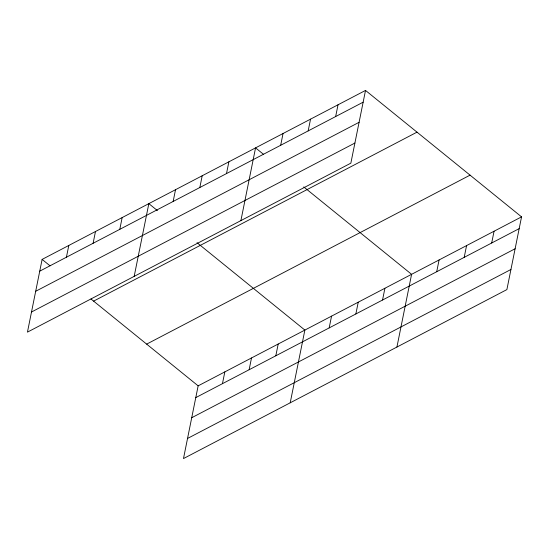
<?xml version="1.0" encoding="UTF-8"?>
<svg xmlns="http://www.w3.org/2000/svg" width="549" height="549" viewBox="0 0 549 549"><rect width="100%" height="100%" fill="white"/><g stroke="black" fill="none" stroke-linecap="round" stroke-linejoin="round"><path stroke-width="0.82" d="M365.517 90.427L42.115 259.403L27.45 332.131L350.852 163.156L365.517 90.427L521.55 216.869L506.885 289.598L183.483 458.573L198.148 385.844L521.55 216.869M66.422 257.227L68.797 245.458M93.104 243.289L95.478 231.52M119.785 229.345L122.159 217.576M134.176 276.367L148.841 203.638L157.419 210.59M173.148 201.462L175.515 189.7M199.829 187.525L202.197 175.755M226.504 173.587L228.878 161.818M240.894 220.609L255.559 147.88L263.479 154.296M222.455 383.669L224.829 371.906M280.676 145.279L283.051 133.517M249.136 369.731L251.511 357.962M308.167 130.916L310.542 119.154M275.818 355.793L278.192 344.024M335.652 116.553L338.026 104.79M290.208 402.815L304.873 330.079L197.029 242.692M329.18 327.911L331.555 316.142M355.862 313.966L358.229 302.204M382.543 300.029L384.911 288.259M396.927 347.05L411.592 274.322L303.748 186.928M436.709 271.728L439.083 259.958M464.2 257.364L466.575 245.595M491.691 243.001L494.059 231.232M39.741 271.165L363.143 102.189M35.685 291.286L359.087 122.31M31.506 312.01L354.908 143.035M93.605 301.127L417.007 132.151M146.658 344.12L470.061 175.145M195.773 397.613L519.176 228.638M191.718 417.727L515.12 248.752M187.538 438.459L510.941 269.484M42.115 259.403L50.034 265.819M90.962 298.985L198.148 385.844"/></g></svg>
